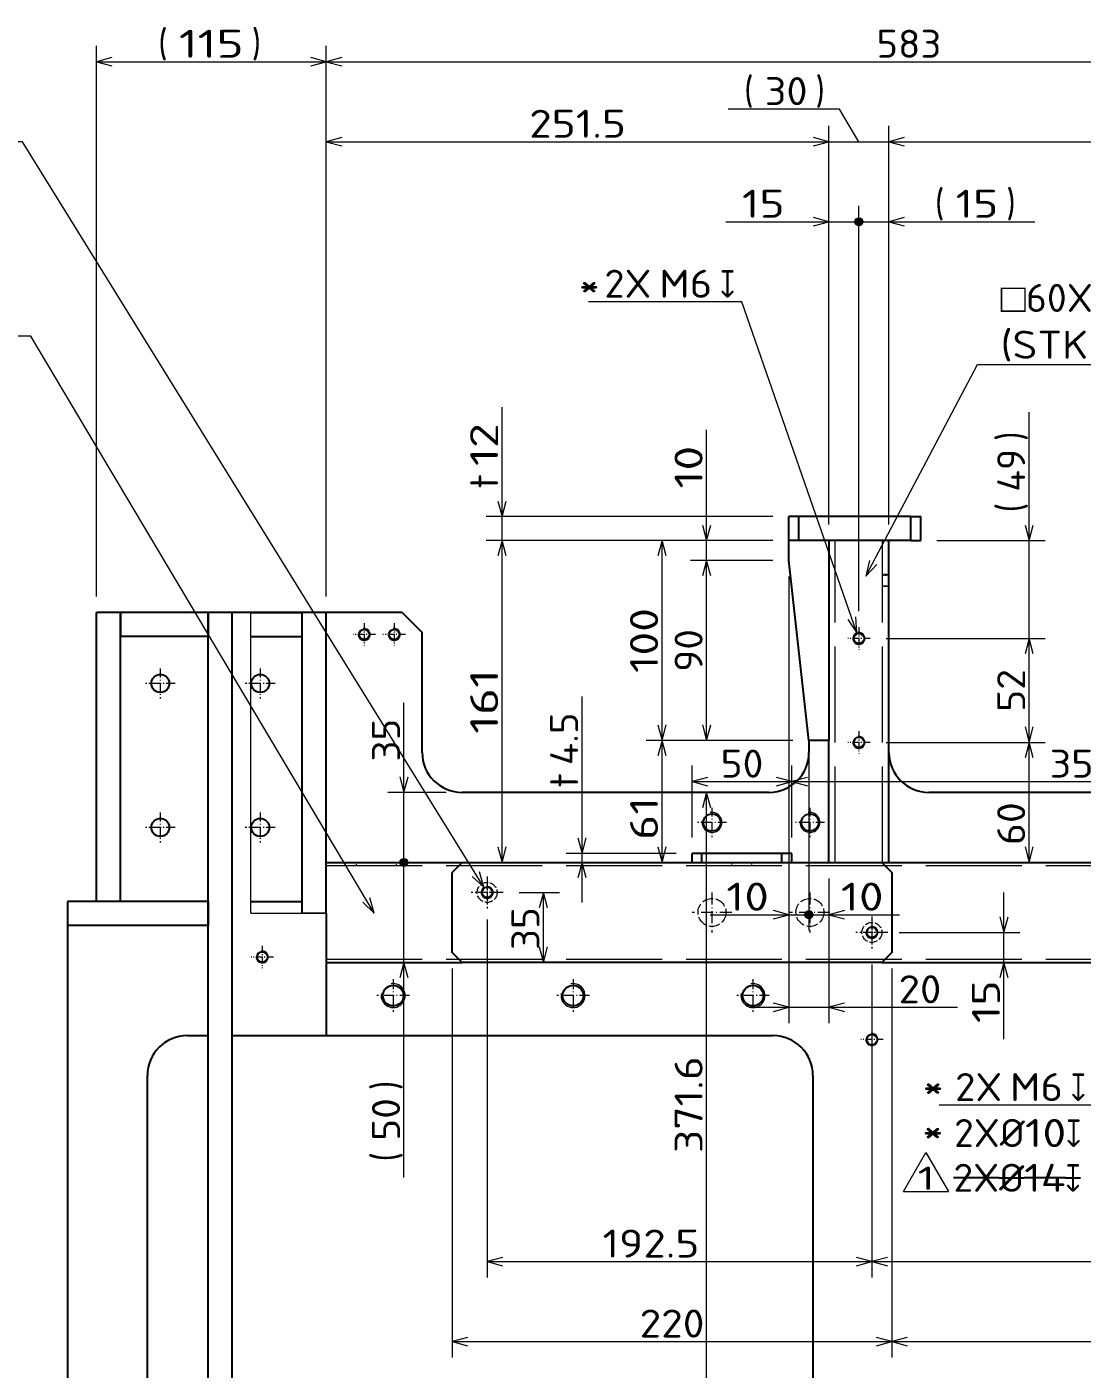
# Model space of a CAD drawing. Extents: x 0 to 1248, y -10 to 833.
# Drawn here: x 510.3 to 642.3, y 219.7 to 387.5 of the extents above; entities that cross this region are included whole.
import ezdxf
from ezdxf.enums import TextEntityAlignment as Align

# ---------------------------------------------------------------- set-up
doc = ezdxf.new("R2010")
doc.units = 0
doc.linetypes.add('DASHDOT', pattern=[18.5, 12, -3, 0.5, -3])
doc.linetypes.add('DASHED', pattern=[15, 12, -3])
doc.layers.get('0').update_dxf_attribs({"lineweight": 13})
doc.styles.add('GDT', font='gdt.shx')
doc.styles.get("Standard").update_dxf_attribs({"font": 'isocp.shx'})
doc.dimstyles.get("Standard").update_dxf_attribs({"dimtxt": 2.5, "dimasz": 2.5, "dimexe": 1.25, "dimexo": 0.625, "dimtad": 1, "dimcen": 2.5, "dimadec": 0, "dimazin": 0, "dimtfac": 1, "dimtmove": 0, "dimatfit": 0, "dimfxl": 1, "dimarcsym": 0})

# ---------------------------------------------------------------- blocks, each defined once
blk = doc.blocks.new('*D288')
at = {"color": 214, "lineweight": 13}
for p, q in [((599.74448, 353.168986), (580.530003, 353.168986)), ((614.123367, 311.777461), (599.74448, 353.168986))]:
    blk.add_line(p, q, dxfattribs=at)
blk.add_lwpolyline([(613.000455, 313.432475), (614.123367, 311.777461), (613.978403, 313.772196)], dxfattribs=at)
blk.add_arc((614.36948, 311.06898), 0.75, 109.156573, 261.945319, dxfattribs=at)
for s, width, p, p2 in [('2X', 0.953546, (582.530003, 353.668986), (588.410206, 353.668986)), ('M6', 0.967101, (589.410204, 353.668986), (596.018728, 353.668986))]:
    blk.add_text(s, height=3.5, dxfattribs=dict(at, width=width)).set_placement(p, p2, align=Align.FIT)
at = {"color": 214, "lineweight": 13, "style": 'GDT', "width": 0.526012}
blk.add_text('x', height=3.5, dxfattribs=at).set_placement((597.01873, 353.668986), (598.859772, 353.668986), align=Align.FIT)
blk = doc.blocks.new('*D293')
at = {"color": 7, "lineweight": 13}
for p, q in [((605.61948, 318.81898), (605.61948, 262.96004)), ((610.61948, 281.06898), (610.61948, 262.96004)), ((600.61948, 264.96004), (626.683673, 264.96004))]:
    blk.add_line(p, q, dxfattribs=at)
for points in [[(603.687628, 264.442401), (605.61948, 264.96004), (603.687628, 265.477679)], [(612.551332, 265.477679), (610.61948, 264.96004), (612.551332, 264.442401)]]:
    blk.add_lwpolyline(points, dxfattribs=at)
at = {"color": 7, "lineweight": 13, "width": 0.868247}
blk.add_text('20', height=3.5, dxfattribs=at).set_placement((619.329482, 265.46004), (624.683673, 265.46004), align=Align.FIT)
blk = doc.blocks.new('*D299')
at = {"color": 214, "lineweight": 13}
for p, q in [((660.840813, 273.584895), (656.476315, 252.734935)), ((656.476315, 252.734935), (624.404286, 252.734935))]:
    blk.add_line(p, q, dxfattribs=at)
blk.add_lwpolyline([(660.951656, 271.587977), (660.840813, 273.584895), (659.938343, 271.80009)], dxfattribs=at)
for s, width, p, p2 in [('(t4.5)', 0.843006, (643.734055, 253.234935), (655.817146, 253.234935)), ('2X', 0.953546, (626.404286, 253.234935), (632.284489, 253.234935)), ('M6', 0.967101, (633.284488, 253.234935), (639.893013, 253.234935))]:
    blk.add_text(s, height=3.5, dxfattribs=dict(at, width=width)).set_placement(p, p2, align=Align.FIT)
at = {"color": 214, "lineweight": 13, "style": 'GDT', "width": 0.526012}
blk.add_text('x', height=3.5, dxfattribs=at).set_placement((640.893013, 253.234935), (642.734055, 253.234935), align=Align.FIT)
blk = doc.blocks.new('*D300')
at = {"color": 7, "lineweight": 13}
for p, q in [((632.508481, 260.982012), (632.508481, 279.31898)), ((619.39448, 274.31898), (634.508481, 274.31898))]:
    blk.add_line(p, q, dxfattribs=at)
for points in [[(631.990843, 276.250834), (632.508481, 274.31898), (633.026119, 276.250834)], [(633.026119, 268.637133), (632.508481, 270.568988), (631.990843, 268.637133)]]:
    blk.add_lwpolyline(points, dxfattribs=at)
at = {"color": 7, "lineweight": 13, "width": 0.868247}
blk.add_text('15', height=3.5, rotation=90, dxfattribs=at).set_placement((632.008481, 262.982012), (632.008481, 268.336199), align=Align.FIT)
blk = doc.blocks.new('*D301')
at = {"color": 7, "lineweight": 13}
for p, q in [((571.86948, 279.31898), (576.912838, 279.31898)), ((574.912838, 270.568988), (574.912838, 279.31898))]:
    blk.add_line(p, q, dxfattribs=at)
for points in [[(575.430477, 277.387141), (574.912838, 279.31898), (574.395199, 277.387141)], [(574.395199, 272.500834), (574.912838, 270.568988), (575.430477, 272.500834)]]:
    blk.add_lwpolyline(points, dxfattribs=at)
at = {"color": 7, "lineweight": 13, "width": 0.868247}
blk.add_text('35', height=3.5, rotation=90, dxfattribs=at).set_placement((574.412838, 272.114512), (574.412838, 277.468699), align=Align.FIT)
blk = doc.blocks.new('*D302')
at = {"color": 214, "lineweight": 13}
for p, q in [((509.74448, 373.168986), (475.092716, 373.168986)), ((567.474579, 279.956599), (509.74448, 373.168986))]:
    blk.add_line(p, q, dxfattribs=at)
blk.add_lwpolyline([(566.017323, 281.326426), (567.474579, 279.956599), (566.897465, 281.871531)], dxfattribs=at)
blk.add_arc((567.86948, 279.31898), 0.75, 121.771563, 274.560296, dxfattribs=at)
for s, width, p, p2 in [('2X', 0.953544, (477.092732, 373.668986), (482.97292, 373.668986)), ('M6', 0.967101, (483.972935, 373.668986), (490.581455, 373.668986)), ('(t4.5)', 0.843007, (494.422489, 373.668986), (506.505589, 373.668986))]:
    blk.add_text(s, height=3.5, dxfattribs=dict(at, width=width)).set_placement(p, p2, align=Align.FIT)
at = {"color": 214, "lineweight": 13, "style": 'GDT', "width": 0.52601}
blk.add_text('x', height=3.5, dxfattribs=at).set_placement((491.581455, 373.668986), (493.422489, 373.668986), align=Align.FIT)
blk = doc.blocks.new('*D304')
at = {"color": 7, "lineweight": 13}
for p, q in [((579.74448, 278.06898), (579.74448, 303.809993)), ((591.49448, 284.19398), (577.74448, 284.19398)), ((591.49448, 283.06898), (577.74448, 283.06898))]:
    blk.add_line(p, q, dxfattribs=at)
for points in [[(579.226841, 286.125834), (579.74448, 284.19398), (580.262119, 286.125834)], [(580.262119, 281.137141), (579.74448, 283.06898), (579.226841, 281.137141)]]:
    blk.add_lwpolyline(points, dxfattribs=at)
for s, width, p, p2 in [('4.5', 0.840154, (579.24448, 295.228785), (579.24448, 301.809993)), ('t', 1.09248, (579.24448, 292.407984), (579.24448, 294.228785))]:
    blk.add_text(s, height=3.5, rotation=90, dxfattribs=dict(at, width=width)).set_placement(p, p2, align=Align.FIT)
blk = doc.blocks.new('*D306')
at = {"color": 7, "lineweight": 13}
for p, q in [((595.317881, 198.918986), (595.317881, 291.81898)), ((629.99448, 198.918986), (593.317881, 198.918986))]:
    blk.add_line(p, q, dxfattribs=at)
for points in [[(595.835518, 289.887141), (595.317881, 291.81898), (594.800244, 289.887141)], [(594.800244, 200.850836), (595.317881, 198.918986), (595.835518, 200.850836)]]:
    blk.add_lwpolyline(points, dxfattribs=at)
at = {"color": 7, "lineweight": 13, "width": 0.8352}
blk.add_text('371.6', height=3.5, rotation=90, dxfattribs=at).set_placement((594.817881, 246.740023), (594.817881, 258.850421), align=Align.FIT)
blk = doc.blocks.new('*D307')
at = {"color": 7, "lineweight": 13}
for p, q in [((518.99448, 316.31898), (518.99448, 385.168986)), ((547.74448, 316.31898), (547.74448, 385.168986)), ((518.99448, 383.168986), (547.74448, 383.168986))]:
    blk.add_line(p, q, dxfattribs=at)
for points in [[(520.926335, 383.686625), (518.99448, 383.168986), (520.926335, 382.651347)], [(545.812626, 382.651347), (547.74448, 383.168986), (545.812626, 383.686625)]]:
    blk.add_lwpolyline(points, dxfattribs=at)
for s, p in [('(', (526.732052, 383.668986)), (')', (538.428875, 383.668986))]:
    blk.add_text(s, height=3.5, dxfattribs=at).set_placement(p)
at = {"color": 7, "lineweight": 13, "width": 0.854609}
blk.add_text('115', height=3.5, dxfattribs=at).set_placement((529.310085, 383.668986), (537.428875, 383.668986), align=Align.FIT)
blk = doc.blocks.new('*D308')
at = {"color": 7, "lineweight": 13}
for p, q in [((547.74448, 316.31898), (547.74448, 385.168986)), ((693.49448, 327.06898), (693.49448, 385.168986)), ((547.74448, 383.168986), (693.49448, 383.168986))]:
    blk.add_line(p, q, dxfattribs=at)
for points in [[(549.676335, 383.686625), (547.74448, 383.168986), (549.676335, 382.651347)], [(691.562626, 382.651347), (693.49448, 383.168986), (691.562626, 383.686625)]]:
    blk.add_lwpolyline(points, dxfattribs=at)
at = {"color": 7, "lineweight": 13, "width": 0.854609}
blk.add_text('583', height=3.5, dxfattribs=at).set_placement((616.560087, 383.668986), (624.678873, 383.668986), align=Align.FIT)
blk = doc.blocks.new('*D310')
at = {"color": 7, "lineweight": 13}
for p, q in [((547.74448, 316.31898), (547.74448, 375.168986)), ((610.61948, 325.31898), (610.61948, 375.168986)), ((547.74448, 373.168986), (610.61948, 373.168986))]:
    blk.add_line(p, q, dxfattribs=at)
for points in [[(549.676335, 373.686625), (547.74448, 373.168986), (549.676335, 372.651347)], [(608.687629, 372.651347), (610.61948, 373.168986), (608.687629, 373.686625)]]:
    blk.add_lwpolyline(points, dxfattribs=at)
at = {"color": 7, "lineweight": 13, "width": 0.8352}
blk.add_text('251.5', height=3.5, dxfattribs=at).set_placement((573.126778, 373.668986), (585.237183, 373.668986), align=Align.FIT)
blk = doc.blocks.new('*D311')
at = {"color": 7, "lineweight": 13}
for p, q in [((611.921826, 377.250331), (598.013876, 377.250331)), ((614.36948, 373.168986), (611.921826, 377.250331)), ((610.61948, 325.31898), (610.61948, 375.168986)), ((618.11948, 325.31898), (618.11948, 375.168986)), ((605.61948, 373.168986), (623.11948, 373.168986))]:
    blk.add_line(p, q, dxfattribs=at)
for points in [[(608.687629, 372.651347), (610.61948, 373.168986), (608.687629, 373.686625)], [(620.051332, 373.686625), (618.11948, 373.168986), (620.051332, 372.651347)]]:
    blk.add_lwpolyline(points, dxfattribs=at)
for s, p in [('(', (600.013878, 377.750331)), (')', (608.946102, 377.750331))]:
    blk.add_text(s, height=3.5, dxfattribs=at).set_placement(p)
at = {"color": 7, "lineweight": 13, "width": 0.868247}
blk.add_text('30', height=3.5, dxfattribs=at).set_placement((602.591911, 377.750331), (607.946102, 377.750331), align=Align.FIT)
blk = doc.blocks.new('*D312')
at = {"color": 7, "lineweight": 13}
for p, q in [((618.11948, 325.31898), (618.11948, 375.168986)), ((685.99448, 327.06898), (685.99448, 375.168986)), ((618.11948, 373.168986), (685.99448, 373.168986))]:
    blk.add_line(p, q, dxfattribs=at)
for points in [[(620.051332, 373.686625), (618.11948, 373.168986), (620.051332, 372.651347)], [(684.062626, 372.651347), (685.99448, 373.168986), (684.062626, 373.686625)]]:
    blk.add_lwpolyline(points, dxfattribs=at)
at = {"color": 7, "lineweight": 13, "width": 0.8352}
blk.add_text('271.5', height=3.5, dxfattribs=at).set_placement((646.001778, 373.668986), (658.112183, 373.668986), align=Align.FIT)
blk = doc.blocks.new('*D314')
at = {"color": 7, "lineweight": 13}
for p, q in [((557.468807, 283.56898), (557.468807, 303.026332)), ((562.74448, 291.81898), (555.468807, 291.81898))]:
    blk.add_line(p, q, dxfattribs=at)
blk.add_lwpolyline([(556.951168, 293.750834), (557.468807, 291.81898), (557.986447, 293.750834)], dxfattribs=at)
at = {"color": 7, "lineweight": 13, "const_width": 0.5}
for points in [[(557.718807, 283.06898, 1), (557.218807, 283.06898)], [(557.218807, 283.06898, 1), (557.718807, 283.06898)]]:
    blk.add_lwpolyline(points, format="xyb", dxfattribs=at)
at = {"color": 7, "lineweight": 13}
blk.add_circle((557.468807, 283.06898), 0.5, dxfattribs=at)
at = {"color": 7, "lineweight": 13, "width": 0.868247}
blk.add_text('35', height=3.5, rotation=90, dxfattribs=at).set_placement((556.968807, 295.672129), (556.968807, 301.026316), align=Align.FIT)
blk = doc.blocks.new('*D315')
at = {"color": 7, "lineweight": 13}
blk.add_line((557.468807, 243.674479), (557.468807, 282.56898), dxfattribs=at)
at = {"color": 7, "lineweight": 13, "const_width": 0.5}
for points in [[(557.718807, 283.06898, 1), (557.218807, 283.06898)], [(557.218807, 283.06898, 1), (557.718807, 283.06898)]]:
    blk.add_lwpolyline(points, format="xyb", dxfattribs=at)
at = {"color": 7, "lineweight": 13}
blk.add_lwpolyline([(557.986447, 268.637133), (557.468807, 270.568988), (556.951168, 268.637133)], dxfattribs=at)
blk.add_circle((557.468807, 283.06898), 0.5, dxfattribs=at)
for s, p in [(')', (556.968807, 254.606707)), ('(', (556.968807, 245.674479))]:
    blk.add_text(s, height=3.5, rotation=90.000003, dxfattribs=at).set_placement(p)
at = {"color": 7, "lineweight": 13, "width": 0.868247}
blk.add_text('50', height=3.5, rotation=90, dxfattribs=at).set_placement((556.968807, 248.252513), (556.968807, 253.6067), align=Align.FIT)
blk = doc.blocks.new('*D316')
at = {"color": 7, "lineweight": 13}
for p, q in [((603.61948, 323.31898), (567.74448, 323.31898)), ((569.74448, 283.06898), (569.74448, 323.31898)), ((566.74448, 283.06898), (571.74448, 283.06898))]:
    blk.add_line(p, q, dxfattribs=at)
for points in [[(570.262119, 321.387141), (569.74448, 323.31898), (569.226841, 321.387141)], [(569.226841, 285.000834), (569.74448, 283.06898), (570.262119, 285.000834)]]:
    blk.add_lwpolyline(points, dxfattribs=at)
at = {"color": 7, "lineweight": 13, "width": 0.95515}
blk.add_text('161', height=3.5, rotation=90, dxfattribs=at).set_placement((569.24448, 299.134593), (569.24448, 307.253367), align=Align.FIT)
blk = doc.blocks.new('*D317')
at = {"color": 7, "lineweight": 13}
for p, q in [((569.74448, 318.31898), (569.74448, 339.974803)), ((603.61948, 326.31898), (567.74448, 326.31898)), ((603.61948, 323.31898), (567.74448, 323.31898))]:
    blk.add_line(p, q, dxfattribs=at)
for points in [[(569.226841, 328.250834), (569.74448, 326.31898), (570.262119, 328.250834)], [(570.262119, 321.387141), (569.74448, 323.31898), (569.226841, 321.387141)]]:
    blk.add_lwpolyline(points, dxfattribs=at)
for s, width, p, p2 in [('12', 0.868247, (569.24448, 332.620616), (569.24448, 337.974803)), ('t', 1.09248, (569.24448, 329.7998), (569.24448, 331.6206))]:
    blk.add_text(s, height=3.5, rotation=90, dxfattribs=dict(at, width=width)).set_placement(p, p2, align=Align.FIT)
blk = doc.blocks.new('*D318')
at = {"color": 7, "lineweight": 13}
for p, q in [((606.11948, 298.31898), (587.74448, 298.31898)), ((589.74448, 283.06898), (589.74448, 298.31898)), ((566.74448, 283.06898), (591.74448, 283.06898))]:
    blk.add_line(p, q, dxfattribs=at)
for points in [[(590.262118, 296.387141), (589.74448, 298.31898), (589.226843, 296.387141)], [(589.226843, 285.000834), (589.74448, 283.06898), (590.262118, 285.000834)]]:
    blk.add_lwpolyline(points, dxfattribs=at)
at = {"color": 7, "lineweight": 13, "width": 1.036294}
blk.add_text('61', height=3.5, rotation=90, dxfattribs=at).set_placement((589.24448, 285.877116), (589.24448, 291.231303), align=Align.FIT)
blk = doc.blocks.new('*D319')
at = {"color": 7, "lineweight": 13}
for p, q in [((603.61948, 323.31898), (587.74448, 323.31898)), ((589.74448, 298.31898), (589.74448, 323.31898)), ((606.11948, 298.31898), (587.74448, 298.31898))]:
    blk.add_line(p, q, dxfattribs=at)
for points in [[(590.262118, 321.387141), (589.74448, 323.31898), (589.226843, 321.387141)], [(589.226843, 300.250834), (589.74448, 298.31898), (590.262118, 300.250834)]]:
    blk.add_lwpolyline(points, dxfattribs=at)
at = {"color": 7, "lineweight": 13, "width": 0.854608}
blk.add_text('100', height=3.5, rotation=90, dxfattribs=at).set_placement((589.24448, 306.759593), (589.24448, 314.878367), align=Align.FIT)
blk = doc.blocks.new('*D320')
at = {"color": 7, "lineweight": 13}
for p, q in [((595.317881, 315.81898), (595.317881, 337.161372)), ((603.61948, 323.31898), (593.317881, 323.31898)), ((603.61948, 320.81898), (593.317881, 320.81898))]:
    blk.add_line(p, q, dxfattribs=at)
for points in [[(594.800244, 325.250834), (595.317881, 323.31898), (595.835518, 325.250834)], [(595.835518, 318.887141), (595.317881, 320.81898), (594.800244, 318.887141)]]:
    blk.add_lwpolyline(points, dxfattribs=at)
at = {"color": 7, "lineweight": 13, "width": 0.868247}
blk.add_text('10', height=3.5, rotation=90, dxfattribs=at).set_placement((594.817881, 329.80717), (594.817881, 335.161357), align=Align.FIT)
blk = doc.blocks.new('*D321')
at = {"color": 7, "lineweight": 13}
for p, q in [((603.61948, 320.81898), (593.317881, 320.81898)), ((595.317881, 298.31898), (595.317881, 320.81898)), ((606.11948, 298.31898), (593.317881, 298.31898))]:
    blk.add_line(p, q, dxfattribs=at)
for points in [[(595.835518, 318.887141), (595.317881, 320.81898), (594.800244, 318.887141)], [(594.800244, 300.250834), (595.317881, 298.31898), (595.835518, 300.250834)]]:
    blk.add_lwpolyline(points, dxfattribs=at)
at = {"color": 7, "lineweight": 13, "width": 0.868247}
blk.add_text('90', height=3.5, rotation=90, dxfattribs=at).set_placement((594.817881, 306.891886), (594.817881, 312.246073), align=Align.FIT)
blk = doc.blocks.new('*D322')
at = {"color": 7, "lineweight": 13}
for p, q in [((610.61948, 325.31898), (610.61948, 365.168986)), ((614.36948, 314.468989), (614.36948, 365.168986)), ((597.741367, 363.168986), (613.86948, 363.168986))]:
    blk.add_line(p, q, dxfattribs=at)
blk.add_lwpolyline([(608.687629, 362.651347), (610.61948, 363.168986), (608.687629, 363.686625)], dxfattribs=at)
at = {"color": 7, "lineweight": 13, "const_width": 0.5}
for points in [[(614.61948, 363.168986, 1), (614.11948, 363.168986)], [(614.11948, 363.168986, 1), (614.61948, 363.168986)]]:
    blk.add_lwpolyline(points, format="xyb", dxfattribs=at)
at = {"color": 7, "lineweight": 13}
blk.add_circle((614.36948, 363.168986), 0.5, dxfattribs=at)
at = {"color": 7, "lineweight": 13, "width": 0.868247}
blk.add_text('15', height=3.5, dxfattribs=at).set_placement((599.741367, 363.668986), (605.095558, 363.668986), align=Align.FIT)
blk = doc.blocks.new('*D323')
at = {"color": 7, "lineweight": 13}
for p, q in [((614.36948, 314.468989), (614.36948, 365.168986)), ((618.11948, 325.31898), (618.11948, 365.168986)), ((614.86948, 363.168986), (636.390257, 363.168986))]:
    blk.add_line(p, q, dxfattribs=at)
at = {"color": 7, "lineweight": 13, "const_width": 0.5}
for points in [[(614.61948, 363.168986, 1), (614.11948, 363.168986)], [(614.11948, 363.168986, 1), (614.61948, 363.168986)]]:
    blk.add_lwpolyline(points, format="xyb", dxfattribs=at)
at = {"color": 7, "lineweight": 13}
blk.add_lwpolyline([(620.051332, 363.686625), (618.11948, 363.168986), (620.051332, 362.651347)], dxfattribs=at)
blk.add_circle((614.36948, 363.168986), 0.5, dxfattribs=at)
for s, p in [('(', (623.879996, 363.668986)), (')', (632.812222, 363.668986))]:
    blk.add_text(s, height=3.5, dxfattribs=at).set_placement(p)
at = {"color": 7, "lineweight": 13, "width": 0.868247}
blk.add_text('15', height=3.5, dxfattribs=at).set_placement((626.458031, 363.668986), (631.812222, 363.668986), align=Align.FIT)
blk = doc.blocks.new('*D324')
at = {"color": 7, "lineweight": 13}
for p, q in [((617.76948, 298.06898), (637.66458, 298.06898)), ((635.66458, 283.06898), (635.66458, 298.06898))]:
    blk.add_line(p, q, dxfattribs=at)
for points in [[(636.182217, 296.137141), (635.66458, 298.06898), (635.146941, 296.137141)], [(635.146941, 285.000834), (635.66458, 283.06898), (636.182217, 285.000834)]]:
    blk.add_lwpolyline(points, dxfattribs=at)
at = {"color": 7, "lineweight": 13, "width": 0.868247}
blk.add_text('60', height=3.5, rotation=90, dxfattribs=at).set_placement((635.16458, 285.240412), (635.16458, 290.594599), align=Align.FIT)
blk = doc.blocks.new('*D325')
at = {"color": 7, "lineweight": 13}
for p, q in [((617.76948, 311.06898), (637.66458, 311.06898)), ((635.66458, 298.06898), (635.66458, 311.06898)), ((617.76948, 298.06898), (637.66458, 298.06898))]:
    blk.add_line(p, q, dxfattribs=at)
for points in [[(636.182217, 309.137141), (635.66458, 311.06898), (635.146941, 309.137141)], [(635.146941, 300.000834), (635.66458, 298.06898), (636.182217, 300.000834)]]:
    blk.add_lwpolyline(points, dxfattribs=at)
at = {"color": 7, "lineweight": 13, "width": 0.868247}
blk.add_text('52', height=3.5, rotation=90, dxfattribs=at).set_placement((635.16458, 301.891886), (635.16458, 307.246073), align=Align.FIT)
blk = doc.blocks.new('*D326')
at = {"color": 7, "lineweight": 13}
for p, q in [((635.66458, 306.06898), (635.66458, 339.347163)), ((624.11948, 323.31898), (637.66458, 323.31898)), ((617.76948, 311.06898), (637.66458, 311.06898))]:
    blk.add_line(p, q, dxfattribs=at)
for points in [[(635.146941, 325.250834), (635.66458, 323.31898), (636.182217, 325.250834)], [(636.182217, 309.137141), (635.66458, 311.06898), (635.146941, 309.137141)]]:
    blk.add_lwpolyline(points, dxfattribs=at)
for s, p in [(')', (635.16458, 335.769129)), ('(', (635.16458, 326.836909))]:
    blk.add_text(s, height=3.5, rotation=90.000003, dxfattribs=at).set_placement(p)
at = {"color": 7, "lineweight": 13, "width": 0.892365}
blk.add_text('49', height=3.5, rotation=90, dxfattribs=at).set_placement((635.16458, 329.414942), (635.16458, 334.769129), align=Align.FIT)
blk = doc.blocks.new('*D334')
at = {"color": 7, "lineweight": 13}
for p, q in [((608.11948, 296.31898), (608.11948, 274.536601)), ((610.61948, 281.06898), (610.61948, 274.536601)), ((603.11948, 276.536601), (607.61948, 276.536601)), ((608.61948, 276.536601), (619.462946, 276.536601))]:
    blk.add_line(p, q, dxfattribs=at)
at = {"color": 7, "lineweight": 13, "const_width": 0.5}
for points in [[(608.36948, 276.536601, 1), (607.86948, 276.536601)], [(607.86948, 276.536601, 1), (608.36948, 276.536601)]]:
    blk.add_lwpolyline(points, format="xyb", dxfattribs=at)
at = {"color": 7, "lineweight": 13}
blk.add_lwpolyline([(612.551332, 277.05424), (610.61948, 276.536601), (612.551332, 276.018962)], dxfattribs=at)
blk.add_circle((608.11948, 276.536601), 0.5, dxfattribs=at)
at = {"color": 7, "lineweight": 13, "width": 0.868247}
blk.add_text('10', height=3.5, dxfattribs=at).set_placement((612.108755, 277.036601), (617.462946, 277.036601), align=Align.FIT)
blk = doc.blocks.new('*D335')
at = {"color": 7, "lineweight": 13}
for p, q in [((605.61948, 318.81898), (605.61948, 274.536601)), ((608.11948, 296.31898), (608.11948, 274.536601)), ((595.770523, 276.536601), (607.61948, 276.536601)), ((608.61948, 276.536601), (613.11948, 276.536601))]:
    blk.add_line(p, q, dxfattribs=at)
blk.add_lwpolyline([(603.687628, 276.018962), (605.61948, 276.536601), (603.687628, 277.05424)], dxfattribs=at)
at = {"color": 7, "lineweight": 13, "const_width": 0.5}
for points in [[(608.36948, 276.536601, 1), (607.86948, 276.536601)], [(607.86948, 276.536601, 1), (608.36948, 276.536601)]]:
    blk.add_lwpolyline(points, format="xyb", dxfattribs=at)
at = {"color": 7, "lineweight": 13}
blk.add_circle((608.11948, 276.536601), 0.5, dxfattribs=at)
at = {"color": 7, "lineweight": 13, "width": 0.868247}
blk.add_text('10', height=3.5, dxfattribs=at).set_placement((597.770523, 277.036601), (603.124714, 277.036601), align=Align.FIT)
blk = doc.blocks.new('*D338')
at = {"color": 7, "lineweight": 13}
for p, q in [((618.49448, 269.818988), (618.49448, 221.168986)), ((618.49448, 223.168986), (693.49448, 223.168986))]:
    blk.add_line(p, q, dxfattribs=at)
for points in [[(620.426332, 223.686625), (618.49448, 223.168986), (620.426332, 222.651347)], [(691.562626, 222.651347), (693.49448, 223.168986), (691.562626, 223.686625)]]:
    blk.add_lwpolyline(points, dxfattribs=at)
at = {"color": 7, "lineweight": 13, "width": 0.854609}
blk.add_text('300', height=3.5, dxfattribs=at).set_placement((651.935085, 223.668986), (660.053875, 223.668986), align=Align.FIT)
blk = doc.blocks.new('*D339')
at = {"color": 7, "lineweight": 13}
for p, q in [((563.49448, 269.818988), (563.49448, 221.168986)), ((618.49448, 269.818988), (618.49448, 221.168986)), ((563.49448, 223.168986), (618.49448, 223.168986))]:
    blk.add_line(p, q, dxfattribs=at)
for points in [[(565.426331, 223.686625), (563.49448, 223.168986), (565.426331, 222.651347)], [(616.562629, 222.651347), (618.49448, 223.168986), (616.562629, 223.686625)]]:
    blk.add_lwpolyline(points, dxfattribs=at)
at = {"color": 7, "lineweight": 13, "width": 0.854609}
blk.add_text('220', height=3.5, dxfattribs=at).set_placement((586.935085, 223.668986), (595.053873, 223.668986), align=Align.FIT)
blk = doc.blocks.new('*D340')
at = {"color": 7, "lineweight": 13}
for p, q in [((615.99448, 270.318988), (615.99448, 231.168986)), ((615.99448, 233.168986), (693.49448, 233.168986))]:
    blk.add_line(p, q, dxfattribs=at)
for points in [[(617.926332, 233.686625), (615.99448, 233.168986), (617.926332, 232.651347)], [(691.562626, 232.651347), (693.49448, 233.168986), (691.562626, 233.686625)]]:
    blk.add_lwpolyline(points, dxfattribs=at)
at = {"color": 7, "lineweight": 13, "width": 0.854609}
blk.add_text('310', height=3.5, dxfattribs=at).set_placement((650.685087, 233.668986), (658.803875, 233.668986), align=Align.FIT)
blk = doc.blocks.new('*D341')
at = {"color": 7, "lineweight": 13}
for p, q in [((567.86948, 275.918986), (567.86948, 231.168986)), ((615.99448, 270.318988), (615.99448, 231.168986)), ((567.86948, 233.168986), (615.99448, 233.168986))]:
    blk.add_line(p, q, dxfattribs=at)
for points in [[(569.801331, 233.686625), (567.86948, 233.168986), (569.801331, 232.651347)], [(614.062628, 232.651347), (615.99448, 233.168986), (614.062628, 233.686625)]]:
    blk.add_lwpolyline(points, dxfattribs=at)
at = {"color": 7, "lineweight": 13, "width": 0.8352}
blk.add_text('192.5', height=3.5, dxfattribs=at).set_placement((582.306465, 233.668986), (594.41687, 233.668986), align=Align.FIT)
blk = doc.blocks.new('*D342')
at = {"color": 7, "lineweight": 13}
for p, q in [((605.99448, 286.19398), (605.99448, 295.168986)), ((605.99448, 293.168986), (693.49448, 293.168986))]:
    blk.add_line(p, q, dxfattribs=at)
for points in [[(607.926332, 293.686625), (605.99448, 293.168986), (607.926332, 292.651347)], [(691.562626, 292.651347), (693.49448, 293.168986), (691.562626, 293.686625)]]:
    blk.add_lwpolyline(points, dxfattribs=at)
at = {"color": 7, "lineweight": 13, "width": 0.854609}
blk.add_text('350', height=3.5, dxfattribs=at).set_placement((638.231596, 293.668986), (646.350382, 293.668986), align=Align.FIT)
blk = doc.blocks.new('*D343')
at = {"color": 7, "lineweight": 13}
for p, q in [((593.49448, 286.19398), (593.49448, 295.168986)), ((605.99448, 286.19398), (605.99448, 295.168986)), ((593.49448, 293.168986), (605.99448, 293.168986))]:
    blk.add_line(p, q, dxfattribs=at)
for points in [[(595.426333, 293.686625), (593.49448, 293.168986), (595.426333, 292.651347)], [(604.062629, 292.651347), (605.99448, 293.168986), (604.062629, 293.686625)]]:
    blk.add_lwpolyline(points, dxfattribs=at)
at = {"color": 7, "lineweight": 13, "width": 0.868247}
blk.add_text('50', height=3.5, dxfattribs=at).set_placement((597.067385, 293.668986), (602.421576, 293.668986), align=Align.FIT)

msp = doc.modelspace()

# ---------------------------------------------------------------- linework, layer by layer
at = {"color": 7, "lineweight": 25}
for p, q in [((606.8695, 326.319), (605.6195, 326.319)), ((605.6195, 323.319), (605.6195, 326.319)), ((620.8695, 326.319), (606.8695, 326.319)), ((606.8695, 323.319), (606.8695, 326.319)), ((620.8695, 326.319), (622.1195, 326.319)), ((620.8695, 323.319), (620.8695, 326.319)), ((622.1195, 323.319), (622.1195, 326.319)), ((606.8695, 323.319), (605.6195, 323.319)), ((605.6195, 320.819), (605.6195, 323.319)), ((620.8695, 323.319), (606.8695, 323.319)), ((610.6195, 323.319), (610.6195, 298.319)), ((618.1195, 283.069), (618.1195, 323.319)), ((620.8695, 323.319), (622.1195, 323.319)), ((608.1195, 298.319), (605.6195, 320.819)), ((521.9945, 314.319), (518.9945, 314.319)), ((518.9945, 278.169), (518.9945, 314.319)), ((532.9945, 314.319), (521.9945, 314.319)), ((532.9945, 314.319), (521.9945, 314.319)), ((521.9945, 314.319), (521.9945, 311.319)), ((521.9945, 278.169), (521.9945, 314.319)), ((532.9945, 314.319), (532.9945, 311.319)), ((538.3207, 314.319), (532.9945, 314.319)), ((532.9945, 261.419), (532.9945, 314.319)), ((535.9945, 314.319), (532.9945, 314.319)), ((532.9945, 118.8335), (532.9945, 314.319)), ((538.3207, 314.319), (535.9945, 314.319)), ((535.9945, 118.8335), (535.9945, 314.319)), ((547.7445, 314.319), (538.3207, 314.319)), ((538.3207, 314.319), (544.7445, 314.319)), ((544.7445, 311.319), (544.7445, 314.319)), ((544.7445, 276.7425), (544.7445, 314.319)), ((547.7445, 314.319), (544.7445, 314.319)), ((547.7445, 276.7425), (547.7445, 314.319)), ((557.2445, 314.319), (547.7445, 314.319)), ((557.2445, 314.319), (559.7445, 311.819)), ((532.9945, 311.319), (521.9945, 311.319)), ((538.3207, 311.319), (544.7445, 311.319)), ((559.7445, 296.819), (559.7445, 311.819)), ((608.1195, 298.3191), (608.1195, 296.819)), ((610.6195, 298.319), (608.1195, 298.319)), ((610.6195, 283.069), (610.6195, 298.319)), ((603.1195, 291.819), (564.7445, 291.819)), ((679.7445, 291.819), (623.1195, 291.819)), ((593.4945, 283.069), (593.4945, 284.194)), ((594.7445, 284.194), (593.4945, 284.194)), ((594.7445, 283.069), (594.7445, 284.194)), ((604.7445, 284.194), (594.7445, 284.194)), ((605.9945, 284.194), (604.7445, 284.194)), ((604.7445, 283.069), (604.7445, 284.194)), ((605.9945, 283.069), (605.9945, 284.194)), ((547.7445, 283.069), (564.7445, 283.069)), ((564.7445, 283.069), (563.4945, 281.819)), ((564.7445, 283.069), (610.6416, 283.069)), ((610.6195, 283.069), (612.2195, 283.069)), ((612.2195, 283.069), (616.5195, 283.069)), ((616.5195, 283.069), (618.1195, 283.069)), ((617.2445, 283.069), (618.4945, 281.819)), ((618.1195, 283.069), (660.3695, 283.069)), ((563.4945, 271.819), (563.4945, 281.819)), ((618.4945, 281.819), (618.4945, 271.819)), ((532.9945, 278.169), (515.3695, 278.169)), ((515.3695, 278.169), (515.3695, 275.169)), ((521.9945, 278.169), (518.9945, 278.169)), ((532.9945, 278.169), (532.9945, 275.169)), ((538.3207, 278.169), (544.7445, 278.169)), ((544.7445, 276.7425), (544.7445, 278.169)), ((547.7445, 276.7425), (547.7445, 261.419)), ((515.3695, 275.169), (515.3695, 196.419)), ((532.9945, 275.169), (515.3695, 275.169)), ((547.7445, 270.569), (564.7445, 270.569)), ((564.7445, 270.569), (563.4945, 271.819)), ((617.2445, 270.569), (564.7445, 270.569)), ((618.4945, 271.819), (617.2445, 270.569)), ((617.2445, 270.569), (660.3695, 270.569)), ((530.3695, 261.419), (532.9945, 261.419)), ((535.9945, 261.419), (547.7445, 261.419)), ((547.7445, 261.419), (603.6195, 261.419)), ((525.3695, 215.169), (525.3695, 256.419)), ((608.6195, 256.419), (608.6195, 215.169)), ((626.1977, 243.6718), (631.9029, 243.6718)), ((631.9029, 243.6415), (635.0505, 243.6415)), ((635.0505, 243.6819), (640.2297, 243.6819)), ((640.2297, 243.6313), (642.0707, 243.6313))]:
    msp.add_line(p, q, dxfattribs=at)
at = {"color": 7, "linetype": 'DASHED', "lineweight": 13, "ltscale": 0.04}
for p, q in [((610.6195, 323.319), (612.2195, 323.319)), ((616.5195, 323.319), (618.1195, 323.319))]:
    msp.add_line(p, q, dxfattribs=at)
at = {"color": 7, "linetype": 'DASHED', "lineweight": 13}
for p, q in [((611.4195, 283.069), (611.4195, 323.319)), ((617.3195, 283.069), (617.3195, 323.319)), ((547.7445, 282.669), (693.4945, 282.669)), ((547.7445, 270.969), (693.4945, 270.969))]:
    msp.add_line(p, q, dxfattribs=at)
at = {"color": 7, "linetype": 'DASHED', "lineweight": 13, "ltscale": 0.1075}
msp.add_line((612.2195, 323.319), (616.5195, 323.319), dxfattribs=at)
at = {"color": 7, "linetype": 'DASHED', "lineweight": 13, "ltscale": 0.02}
for p, q in [((618.1195, 319.069), (617.3195, 319.069)), ((617.3195, 318.969), (618.1195, 318.969)), ((617.3195, 317.669), (618.1195, 317.669)), ((618.1195, 317.569), (617.3195, 317.569)), ((547.7445, 282.269), (547.7445, 283.069))]:
    msp.add_line(p, q, dxfattribs=at)
at = {"color": 7, "lineweight": 13}
for p, q in [((538.3207, 276.7425), (538.3207, 314.319)), ((538.3207, 276.7425), (547.7445, 276.7425)), ((538.3207, 276.7425), (542.2445, 276.7425)), ((542.2445, 276.7425), (544.7445, 276.7425)), ((547.7445, 276.7425), (544.7445, 276.7425)), ((619.9602, 241.9339), (622.7602, 246.7837)), ((622.7602, 246.7837), (625.5602, 241.9339)), ((619.9602, 241.9339), (625.5602, 241.9339))]:
    msp.add_line(p, q, dxfattribs=at)
at = {"color": 7, "linetype": 'DASHDOT', "lineweight": 13, "ltscale": 0.07}
for p, q in [((552.4945, 312.969), (552.4945, 310.169)), ((556.2445, 312.969), (556.2445, 310.169)), ((614.3695, 312.469), (614.3695, 309.669)), ((553.8945, 311.569), (551.0945, 311.569)), ((557.6445, 311.569), (554.8445, 311.569)), ((615.7695, 311.069), (612.9695, 311.069)), ((614.3695, 299.469), (614.3695, 296.669)), ((615.7695, 298.069), (612.9695, 298.069)), ((567.8695, 280.719), (567.8695, 277.919)), ((569.2695, 279.319), (566.4695, 279.319)), ((615.9945, 275.719), (615.9945, 272.919)), ((617.3945, 274.319), (614.5945, 274.319)), ((539.7445, 272.644), (539.7445, 269.844)), ((541.1445, 271.244), (538.3445, 271.244)), ((615.9945, 262.319), (615.9945, 259.519)), ((617.3945, 260.919), (614.5945, 260.919))]:
    msp.add_line(p, q, dxfattribs=at)
at = {"color": 7, "linetype": 'DASHDOT', "lineweight": 13, "ltscale": 0.09375}
for p, q in [((526.9945, 307.319), (526.9945, 303.569)), ((539.4945, 307.319), (539.4945, 303.569)), ((528.8695, 305.444), (525.1195, 305.444)), ((541.3695, 305.444), (537.6195, 305.444)), ((526.9945, 289.319), (526.9945, 285.569)), ((539.4945, 289.319), (539.4945, 285.569)), ((528.8695, 287.444), (525.1195, 287.444)), ((541.3695, 287.444), (537.6195, 287.444))]:
    msp.add_line(p, q, dxfattribs=at)
at = {"color": 7, "linetype": 'DASHDOT', "lineweight": 13, "ltscale": 0.09125}
for p, q in [((595.9945, 289.894), (595.9945, 286.244)), ((608.2445, 289.894), (608.2445, 286.244)), ((597.8195, 288.069), (594.1695, 288.069)), ((610.0695, 288.069), (606.4195, 288.069))]:
    msp.add_line(p, q, dxfattribs=at)
at = {"color": 7, "linetype": 'DASHED', "lineweight": 13, "ltscale": 0.138162}
msp.add_line((547.7445, 276.7425), (547.7445, 282.269), dxfattribs=at)
at = {"color": 7, "linetype": 'DASHED', "lineweight": 13, "ltscale": 0.01}
for p, q in [((551.4945, 283.069), (551.4945, 282.669)), ((556.4945, 283.069), (556.4945, 282.669)), ((598.4945, 282.669), (598.4945, 283.069)), ((600.9945, 282.669), (600.9945, 283.069))]:
    msp.add_line(p, q, dxfattribs=at)
at = {"color": 7, "linetype": 'DASHED', "lineweight": 13, "ltscale": 0.021875}
msp.add_line((617.2445, 283.069), (618.1195, 283.069), dxfattribs=at)
at = {"color": 7, "linetype": 'DASHDOT', "lineweight": 13, "ltscale": 0.1}
for p, q in [((567.8695, 281.319), (567.8695, 277.319)), ((569.8695, 279.319), (565.8695, 279.319)), ((615.9945, 276.319), (615.9945, 272.319)), ((617.9945, 274.319), (613.9945, 274.319))]:
    msp.add_line(p, q, dxfattribs=at)
at = {"color": 7, "linetype": 'DASHDOT', "lineweight": 13, "ltscale": 0.125}
for p, q in [((595.9945, 279.319), (595.9945, 274.319)), ((608.2445, 279.319), (608.2445, 274.319)), ((598.4945, 276.819), (593.4945, 276.819)), ((610.7445, 276.819), (605.7445, 276.819))]:
    msp.add_line(p, q, dxfattribs=at)
at = {"color": 7, "linetype": 'DASHDOT', "lineweight": 13, "ltscale": 0.101875}
for p, q in [((556.1195, 268.4565), (556.1195, 264.3815)), ((578.6195, 268.4565), (578.6195, 264.3815)), ((601.1195, 268.4565), (601.1195, 264.3815)), ((558.157, 266.419), (554.082, 266.419)), ((580.657, 266.419), (576.582, 266.419)), ((603.157, 266.419), (599.082, 266.419))]:
    msp.add_line(p, q, dxfattribs=at)
at = {"color": 7, "lineweight": 13}
for points in [[(553.747, 276.7049), (510.7837, 348.8422), (482.2445, 348.8422)], [(615.2562, 318.8536), (629.2092, 345.3135), (659.895, 345.3135)], [(615.6994, 320.8038), (615.2562, 318.8536), (616.6152, 320.3209)], [(552.3138, 278.0998), (553.747, 276.7049), (553.2032, 278.6296)]]:
    msp.add_lwpolyline(points, dxfattribs=at)
at = {"color": 7, "lineweight": 25}
for centre, radius in [((552.4945, 311.569), 0.65), ((556.2445, 311.569), 0.65), ((614.3695, 311.069), 0.65), ((526.9945, 305.444), 1.125), ((539.4945, 305.444), 1.125), ((614.3695, 298.069), 0.65), ((595.9945, 288.069), 1.075), ((608.2445, 288.069), 1.075), ((526.9945, 287.444), 1.125), ((539.4945, 287.444), 1.125), ((567.8695, 279.319), 0.65), ((615.9945, 274.319), 0.65), ((539.7445, 271.244), 0.65), ((556.1195, 266.419), 1.2875), ((578.6195, 266.419), 1.2875), ((601.1195, 266.419), 1.2875), ((615.9945, 260.919), 0.65)]:
    msp.add_circle(centre, radius, dxfattribs=at)
at = {"color": 7, "linetype": 'DASHED', "lineweight": 13, "ltscale": 0.083333}
for centre in [(567.8695, 279.319), (615.9945, 274.319)]:
    msp.add_circle(centre, 1.25, dxfattribs=at)
at = {"color": 7, "linetype": 'DASHED', "lineweight": 13, "ltscale": 0.116667}
for centre in [(595.9945, 276.819), (608.2445, 276.819)]:
    msp.add_circle(centre, 1.75, dxfattribs=at)
at = {"color": 7, "lineweight": 13}
for centre, radius in [((552.4945, 311.569), 0.75), ((556.2445, 311.569), 0.75), ((614.3695, 311.069), 0.75), ((614.3695, 298.069), 0.75), ((595.9945, 288.069), 1.25), ((608.2445, 288.069), 1.25), ((567.8695, 279.319), 0.75), ((615.9945, 274.319), 0.75), ((539.7445, 271.244), 0.75), ((556.1195, 266.419), 1.5), ((578.6195, 266.419), 1.5), ((601.1195, 266.419), 1.5), ((615.9945, 260.919), 0.75)]:
    msp.add_arc(centre, radius, 169.999993, 100.000014, dxfattribs=at)
at = {"color": 7, "lineweight": 25}
for centre, start, end in [((564.7445, 296.819), 180, 270), ((603.1195, 296.819), 270, 0), ((623.1195, 296.819), 180.111078, 270), ((530.3695, 256.419), 90, 180), ((603.6195, 256.419), 0, 90)]:
    msp.add_arc(centre, 5, start, end, dxfattribs=at)

# ---------------------------------------------------------------- texts
at = {"color": 7, "lineweight": 13}
for s, height, width, p, p2 in [('*', 3.5, 1.195198, (579.3474, 353.6054), (581.937, 353.6054)), ('60X30Xt3.2', 3.5, 0.825976, (635.2534, 351.8927), (659.895, 351.8927)), ('(STKR)', 3.5, 0.921115, (632.1058, 346.0419), (647.7648, 346.0419)), ('*', 3.5, 1.195198, (622.3566, 253.4024), (624.9462, 253.4024)), ('2X', 3.5, 0.925168, (626.2786, 247.4874), (631.9838, 247.4874)), ('%%c', 3.5, 1.110901, (631.9838, 247.4874), (635.1313, 247.4874)), ('10', 3.5, 0.839869, (635.1313, 247.4874), (640.3105, 247.4874)), ('*', 3.5, 1.195198, (622.325, 247.8441), (624.9146, 247.8441)), ('1', 2.91, 1.412506, (621.7102, 242.1274), (623.8633, 242.1274)), ('2X', 3.5, 0.925168, (626.1977, 241.8915), (631.9029, 241.8915)), ('%%c', 3.5, 1.110901, (631.9029, 241.8915), (635.0505, 241.8915)), ('14', 3.5, 0.817767, (635.0505, 241.8915), (640.2297, 241.8915))]:
    msp.add_text(s, height=height, dxfattribs=dict(at, width=width)).set_placement(p, p2, align=Align.FIT)
at = {"color": 7, "lineweight": 13, "style": 'GDT'}
for s, width, p, p2 in [('o', 0.786888, (632.1058, 351.8927), (635.2534, 351.8927)), ('x', 0.526012, (640.3105, 247.4874), (642.1516, 247.4874)), ('x', 0.526012, (640.2297, 241.8915), (642.0707, 241.8915))]:
    msp.add_text(s, height=3.5, dxfattribs=dict(at, width=width)).set_placement(p, p2, align=Align.FIT)

# ---------------------------------------------------------------- dimensions: what is measured, and where the dimension line sits
at = {"lineweight": 0}
for base, p1, p2, angle, text, picture, middle, dimtype in [((518.9945, 383.169), (547.7445, 314.319), (518.9945, 314.319), 180, '(<>)', '*D307', (533.3695, 383.169), 161), ((610.6195, 373.169), (618.1195, 323.319), (610.6195, 323.319), 180, '(<>)', '*D311', (605.269, 373.169), 161), ((614.3695, 363.169), (618.1195, 323.319), (614.3695, 312.469), 180, '(<>)', '*D323', (629.1351, 363.169), 160), ((569.7445, 323.319), (605.6195, 326.319), (605.6195, 323.319), 270, 't<>', '*D317', (569.7445, 333.8873), 161), ((635.6646, 311.069), (622.1195, 323.319), (615.7695, 311.069), 270, '(<>)', '*D326', (635.6646, 332.092), 160), ((579.7445, 283.069), (593.4945, 284.194), (593.4945, 283.069), 270, 't<>', '*D304', (579.7445, 297.109), 161), ((557.4688, 283.069), (554.9688, 270.569), (554.9688, 283.069), 90, '(<>)', '*D315', (557.4688, 250.9296), 161)]:
    dim = msp.add_linear_dim(base=base, p1=p1, p2=p2, angle=angle, text=text, dimstyle='STANDARD', override={"dimlfac": 4}, dxfattribs=at)
    dim.commit()
    dim.dimension.update_dxf_attribs({"geometry": picture, "text_midpoint": middle, "dimtype": dimtype})
for base, p1, p2, angle, picture, middle, dimtype in [((547.7445, 383.169), (693.4945, 325.069), (547.7445, 314.319), 180, '*D308', (620.6195, 383.169), 160), ((547.7445, 373.169), (610.6195, 323.319), (547.7445, 314.319), 180, '*D310', (579.182, 373.169), 160), ((618.1195, 373.169), (685.9945, 325.069), (618.1195, 323.319), 180, '*D312', (652.057, 373.169), 160), ((610.6195, 363.169), (614.3695, 312.469), (610.6195, 323.319), 180, '*D322', (602.4185, 363.169), 160), ((595.3179, 323.319), (605.6195, 320.819), (605.6195, 323.319), 90, '*D320', (595.3179, 332.4843), 161), ((569.7445, 283.069), (605.6195, 323.319), (564.7445, 283.069), 270, '*D316', (569.7445, 303.194), 160), ((589.7445, 298.319), (605.6195, 323.319), (608.1195, 298.319), 270, '*D319', (589.7445, 310.819), 160), ((595.3179, 320.819), (608.1195, 298.319), (605.6195, 320.819), 90, '*D321', (595.3179, 309.569), 160), ((635.6646, 298.069), (615.7695, 311.069), (615.7695, 298.069), 270, '*D325', (635.6646, 304.569), 161), ((557.4688, 291.819), (554.9688, 283.069), (564.7445, 291.819), 90, '*D314', (557.4688, 298.3492), 160), ((589.7445, 283.069), (608.1195, 298.319), (564.7445, 283.069), 270, '*D318', (589.7445, 288.5542), 160), ((605.9945, 293.169), (593.4945, 284.194), (605.9945, 284.194), 0, '*D343', (599.7445, 293.169), 161), ((635.6646, 283.069), (615.7695, 298.069), (638.1646, 283.069), 270, '*D324', (635.6646, 287.9175), 160), ((595.3179, 291.819), (631.9945, 198.919), (592.8179, 291.819), 90, '*D306', (595.3179, 252.7952), 160), ((574.9128, 270.569), (569.8695, 279.319), (572.4128, 270.569), 270, '*D301', (574.9128, 274.7916), 160), ((632.5085, 270.569), (617.3945, 274.319), (635.0085, 270.569), 270, '*D300', (632.5085, 265.6591), 160), ((618.4945, 223.169), (563.4945, 271.819), (618.4945, 271.819), 0, '*D339', (590.9945, 223.169), 161)]:
    dim = msp.add_linear_dim(base=base, p1=p1, p2=p2, angle=angle, dimstyle='STANDARD', override={"dimlfac": 4}, dxfattribs=at)
    dim.commit()
    dim.dimension.update_dxf_attribs({"geometry": picture, "text_midpoint": middle, "dimtype": dimtype})
for p1, p2, text, picture, middle in [((568.2644, 278.6814), (567.4746, 279.9566), '2XM6<DEPTH>(t4.5)', '*D302', (503.7622, 382.8282)), ((614.6156, 310.3605), (614.1234, 311.7775), '2XM6<DEPTH>', '*D288', (598.0725, 357.9819)), ((661.1481, 275.0531), (660.8408, 273.5849), '2XM6<DEPTH>(t4.5)', '*D299', (656.2825, 251.809))]:
    dim = msp.add_diameter_dim_2p(p1=p1, p2=p2, text=text, dimstyle='STANDARD', override={"dimlfac": 4}, dxfattribs=at)
    dim.commit()
    dim.dimension.update_dxf_attribs({"geometry": picture, "text_midpoint": middle, "dimtype": 163})
for base, p1, p2, picture, middle in [((608.1195, 276.5366), (605.6195, 320.819), (608.1195, 298.319), '*D335', (600.4476, 276.5366)), ((610.6195, 264.96), (605.6195, 320.819), (610.6195, 283.069), '*D293', (622.0066, 264.96)), ((610.6195, 276.5366), (608.1195, 298.319), (610.6195, 283.069), '*D334', (614.7858, 276.5366)), ((693.4945, 293.169), (605.9945, 284.194), (693.4945, 290.669), '*D342', (642.291, 293.169)), ((615.9945, 233.169), (567.8695, 277.919), (615.9945, 272.319), '*D341', (588.3617, 233.169)), ((693.4945, 233.169), (615.9945, 272.319), (693.4945, 235.669), '*D340', (654.7445, 233.169)), ((693.4945, 223.169), (618.4945, 271.819), (693.4945, 225.669), '*D338', (655.9945, 223.169))]:
    dim = msp.add_linear_dim(base=base, p1=p1, p2=p2, dimstyle='STANDARD', override={"dimlfac": 4}, dxfattribs=at)
    dim.commit()
    dim.dimension.update_dxf_attribs({"geometry": picture, "text_midpoint": middle, "dimtype": 160})

doc.saveas('drawing.dxf')
